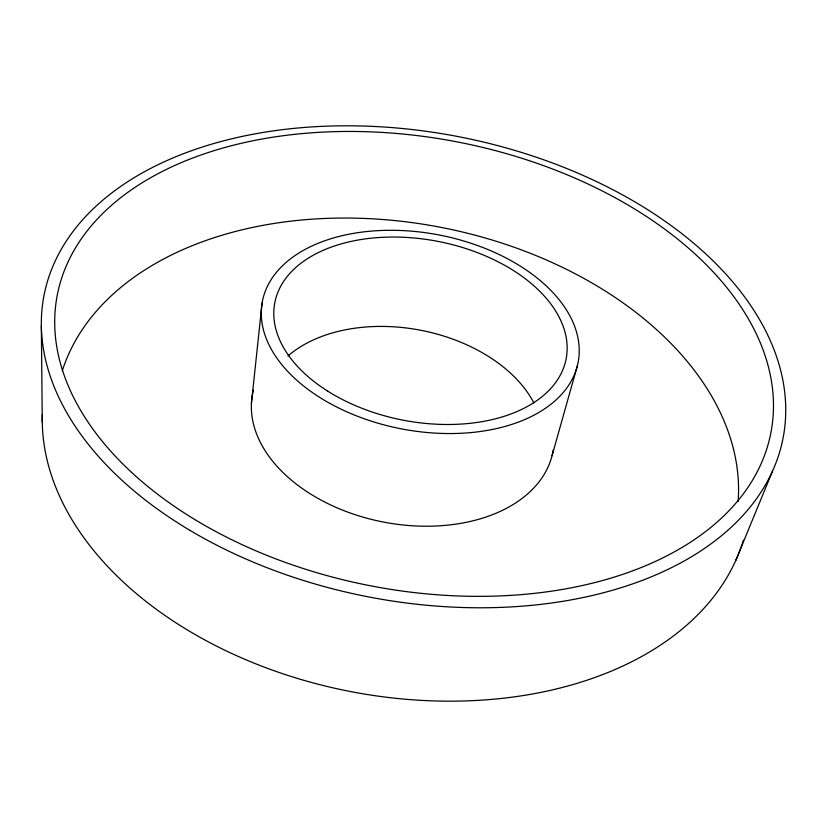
<?xml version="1.0" encoding="UTF-8"?>
<svg xmlns="http://www.w3.org/2000/svg" width="827" height="827" viewBox="0 0 827 827"><rect width="100%" height="100%" fill="white"/><g stroke="black" fill="none" stroke-linecap="round" stroke-linejoin="round"><path stroke-width="1.24" d="M251.429 403.307L262.066 303.22M552.033 455.749L577.349 365.823A160.779 98.754 10.9 0 0 362.826 231.994A160.779 98.754 10.9 0 0 320.576 397.942A160.779 98.754 10.9 0 0 577.349 365.823M735.792 560.437L772.428 471.328M41.35 325.921L42.27 422.183M743.39 540.165A357.522 239.261 10.9 0 1 742.264 543.773M741.86 544.972A357.522 239.261 10.9 0 1 354.059 692.22A357.522 239.261 10.9 0 1 42.332 414.523M62.294 370.806A345.241 230.795 10.9 0 1 440.791 227.332A345.241 230.795 10.9 0 1 738.129 501.472M553.273 449.836A152.943 101.049 10.9 0 1 382.229 521.816A152.943 101.049 10.9 0 1 253.393 390.168M287.992 355.972A141.117 93.193 10.9 0 1 420.24 330.159A141.117 93.193 10.9 0 1 533.88 402.904M189.89 530.324A376.347 234.475 10.9 0 0 783.024 438.32A376.347 234.475 10.9 0 0 267.7 131.72A376.347 234.475 10.9 0 0 189.89 530.324M196.361 520.483A363.373 226.133 10.9 0 0 770.568 434.382A363.373 226.133 10.9 0 0 275.36 136.827A363.373 226.133 10.9 0 0 196.361 520.483M327.812 391.202A148.343 91.073 10.9 0 0 565.275 362.588A148.343 91.073 10.9 0 0 368.335 238.507A148.343 91.073 10.9 0 0 327.812 391.202"/></g></svg>
